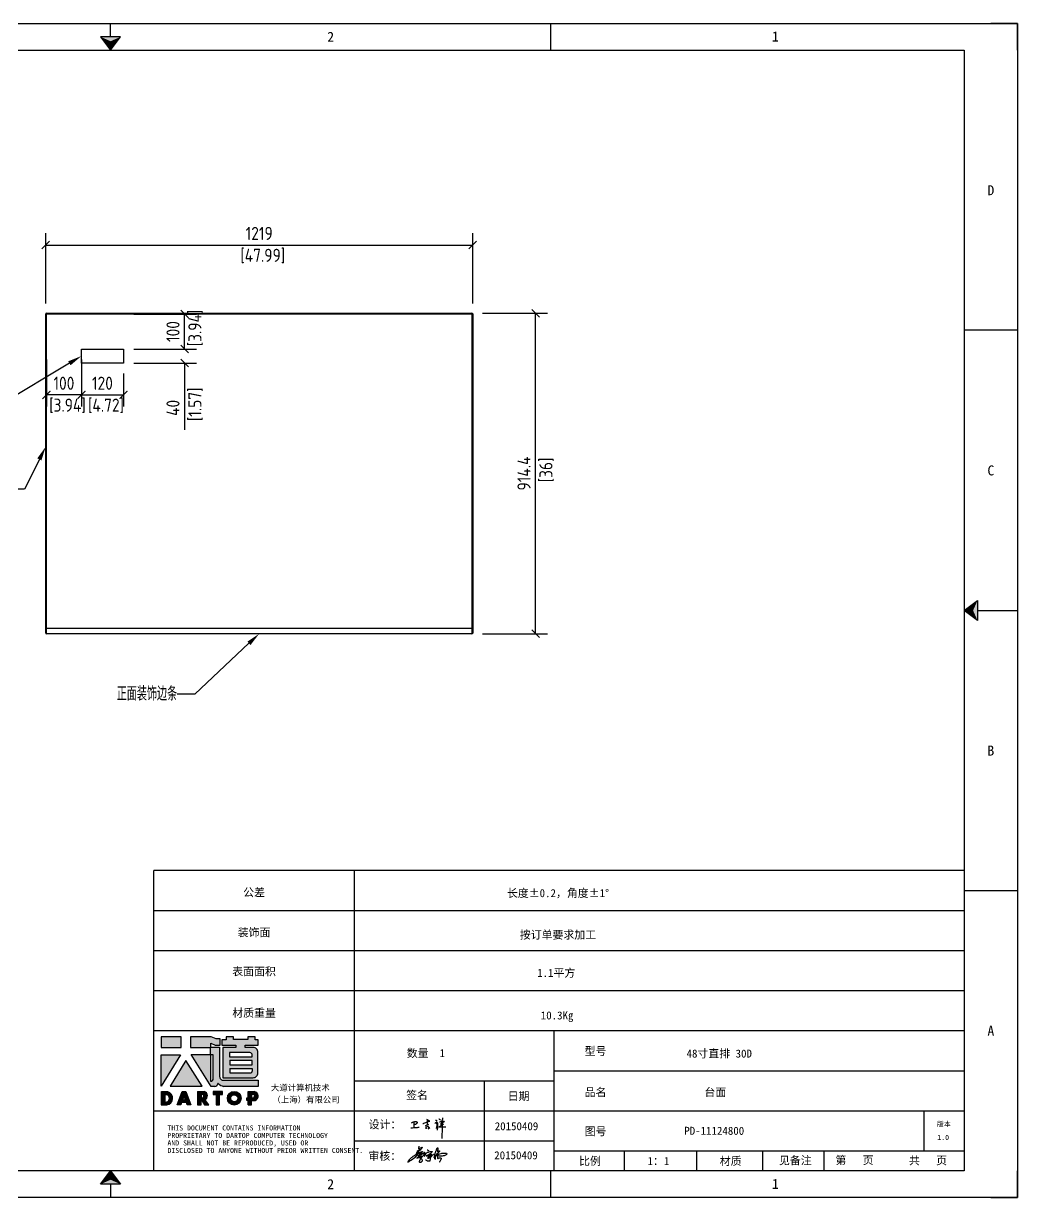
# Model space of a CAD drawing. Header units: millimetres. Extents: x -8883 to 24658, y -3888 to 19148.
# Drawn here: x 21820 to 24658, y 5433 to 8783 of the extents above; entities that cross this region are included whole.
import ezdxf
from ezdxf import colors
from ezdxf.entities.mleader import LeaderData, LeaderLine
from ezdxf.enums import TextEntityAlignment as Align
from ezdxf.math import Vec2, Vec3

# ---------------------------------------------------------------- set-up
doc = ezdxf.new("R2010")
doc.units = ezdxf.units.MM
doc.header["$MEASUREMENT"] = 0
doc.linetypes.add('DOT', pattern=[0.2, 0.1, -0.1])
for name, color, linetype in [('DIM', 254, 'Continuous'), ('print', 30, 'Continuous'), ('TITLEBLOCK', 7, 'Continuous'), ('WORKSURFACE', 7, 'Continuous')]:
    doc.layers.add(name, color=color, linetype=linetype)
doc.styles.add('Dartop', font='')
doc.styles.add('Dartop Text Style', font='gbenor.shx', dxfattribs={"bigfont": 'gbcbig.shx'})
doc.styles.add('hzHT', font='')
doc.styles.get('Dartop').set_extended_font_data('FangSong_GB2312')
doc.styles.get('hzHT').set_extended_font_data('SimHei')
doc.dimstyles.new('Dartop DIM Style', dxfattribs={"dimscale": 20, "dimtxt": 2.5, "dimasz": 1.5, "dimexe": 2.25, "dimexo": 2, "dimtad": 1, "dimdsep": 46, "dimtxsty": 'Dartop Text Style', "dimblk": 'ARCHTICK', "dimcen": 0.09, "dimadec": 1, "dimazin": 0, "dimtfac": 1, "dimtofl": 0, "dimtmove": 0, "dimatfit": 1, "dimfxl": 1, "dimtolj": 1, "dimtzin": 0, "dimarcsym": 0})

# ---------------------------------------------------------------- blocks, each defined once
blk = doc.blocks.new('*U228')
at = {"color": 254, "linetype": 'Continuous', "extrusion": (0, 0, -1)}
for points in [[(-17, 0.333), (-16.812, 0.25), (-17, 0.5)], [(-17, 0.333), (-17, 0.5), (-17.188, 0.25)], [(-17, 0.333), (-17.188, 0.25), (-16.812, 0.25)]]:
    blk.add_solid(points, dxfattribs=at)
blk = doc.blocks.new('*U227')
at = {"color": 254, "linetype": 'Continuous', "extrusion": (0, 0, -1)}
for points in [[(-33.167, 11), (-33, 11), (-33.25, 11.188)], [(-33.167, 11), (-33.25, 11.188), (-33.25, 10.812)], [(-33.167, 11), (-33.25, 10.812), (-33, 11)]]:
    blk.add_solid(points, dxfattribs=at)
blk = doc.blocks.new('*U229')
at = {"color": 254, "linetype": 'Continuous'}
for points in [[(17, 21.667), (17.188, 21.75), (16.812, 21.75)], [(17, 21.667), (16.812, 21.75), (17, 21.5)], [(17, 21.667), (17, 21.5), (17.188, 21.75)]]:
    blk.add_solid(points, dxfattribs=at)
blk = doc.blocks.new('dadao')
for p, q in [((48, 19.2), (44.9, 10.4)), ((44.9, 10.4), (51.2, 10.4)), ((51.2, 10.4), (48, 19.2))]:
    blk.add_line(p, q)
for points in [[(41.8, 121.6), (41.8, 143.7), (-0.4, 143.7), (-0.4, 121.6), (41.8, 121.6)], [(104.8, 122), (104.8, 130.3), (114.1, 126.3), (124.2, 126.3), (124.2, 139.6), (115.9, 139.6), (105.1, 143.9), (61.5, 143.9)], [(61.7, 144), (61.7, 121.3), (103.9, 121.3)], [(113.4, 38.7), (105.1, 38.7), (63, 106.5), (103.9, 106.5), (103.9, 120.9), (103.9, 121.3)], [(109.7, 53.6), (109.7, 106.2), (104.3, 106.2), (104.3, 50.4), (106.6, 50.4)], [(144.6, 94.4), (144.6, 84.8), (192, 84.8), (192, 94.1), (144.9, 94.1)], [(0, 28), (0, 0), (11.8, 0)], [(0.1, 28), (14, 28)], [(76.8, 28.2), (76.8, 0), (84.1, 0), (84.1, 11.1), (91.6, -0.1), (100.3, -0.1), (91.7, 11.1)], [(76.8, 28.2), (90.6, 28.2)], [(120.2, 45), (119.5, 45), (119.5, 44.6)], [(183.7, 0), (183.7, 9.6), (180.6, 9.6), (180.6, 14.9), (183.8, 14.9), (183.8, 28.1), (196.1, 28.1), (196.5, 28.1)], [(7.1, 21.8), (7.1, 6.1), (12, 6.1)], [(7.1, 21.8), (11.4, 21.8)], [(84, 22.7), (84, 15.3), (87.2, 15.3)], [(84, 22.7), (87.3, 22.7)], [(183.7, 0), (190.9, 0), (190.9, 9.6), (198.8, 9.6)], [(194.9, 22.3), (190.8, 22.3), (190.8, 15), (194.4, 15)]]:
    blk.add_lwpolyline(points)
blk.add_lwpolyline([(137.1, 144.2), (137.1, 137.9), (128.3, 137.9), (128.3, 126.5), (157.3, 126.5), (157.3, 121.5), (130.3, 121.5), (130.3, 57.5), (194.4, 57.5, 0.414214), (204.4, 67.5), (204.4, 111.3, 0.414214), (194.4, 121.3), (177.5, 121.3), (177.5, 126.3), (204.7, 126.3), (204.7, 137.7), (198.2, 137.7), (198.2, 143.9), (183.3, 143.9), (183.3, 138), (153, 138), (153, 144.2), (137.1, 144.2)], format="xyb", close=True)
for points in [[(-0.3, 106.2), (40.4, 106.2), (-0.3, 39.7), (-0.3, 106.2)], [(51.7, 94.1), (18.4, 39.3), (86.2, 39.3)], [(43.8, 28.2), (51.8, 28.2), (62.6, -0.1), (55, -0.1), (53.2, 5), (42.9, 5), (41.1, 0), (33.6, 0)], [(110, 28.1), (110, 21.9), (116, 21.9), (116, -0.1), (123.2, -0.1), (123.2, 22), (129.2, 22), (129.2, 28.1), (110, 28.1)]]:
    blk.add_lwpolyline(points, close=True)
for points in [[(104.8, 122), (123.4, 122), (123.4, 60, 0.414214), (131.4, 52), (204.8, 52), (204.8, 39.1), (131.7, 39.1)], [(144.3, 110.8), (144.3, 101.8), (192.3, 101.8), (192.3, 105.5, 0.414214), (187.3, 110.5), (144.3, 110.5)], [(144.6, 77), (144.6, 67.5), (187.6, 67.5, 0.414214), (192.6, 72.5), (192.6, 76.4), (144.6, 76.4)]]:
    blk.add_lwpolyline(points, format="xyb")
for radius in [14.5, 7.44]:
    blk.add_circle((154.2, 14.2), radius)
for centre, radius, start, end in [((99.2, 60.7), 12.6, 305.6399, 325.969), ((9.6, 14.2), 14.4, 278.6604, 72.3203), ((88.6, 19.4), 8.95, 290.6073, 77.2124), ((111.6, 46.7), 8.19, 282.9811, 347.6627), ((136, 61.7), 22.9, 226.7358, 259.3209), ((195.7, 18.6), 9.51, 288.8959, 85.2442), ((8.5, 13.9), 8.49, 294.2143, 69.7177), ((86.4, 19), 3.8, 282.527, 76.7196), ((193.7, 18.7), 3.8, 280.9891, 72.5513)]:
    blk.add_arc(centre, radius, start, end)
blk = doc.blocks.new('_ArchTick')
at = {"color": 0, "linetype": 'ByBlock', "const_width": 0.15}
blk.add_lwpolyline([(-0.5, -0.5), (0.5, 0.5)], dxfattribs=at)
blk = doc.blocks.new('*D242')
at = {"layer": 'Defpoints', "color": 0, "transparency": 16777216}
for p in [(23102.9, 8151.1), (21883.9, 7954.3), (23102.9, 7954.3)]:
    blk.add_point(p, dxfattribs=at)
at = {"layer": 'DIM', "color": 0, "lineweight": -2, "transparency": 16777216}
for p, q in [((21883.9, 7984.3), (21883.9, 8184.9)), ((23102.9, 7984.3), (23102.9, 8184.9)), ((21883.9, 8151.1), (23102.9, 8151.1))]:
    blk.add_line(p, q, dxfattribs=at)
at = {"layer": 'DIM', "color": 0, "lineweight": -2, "transparency": 16777216, "xscale": 22.5, "yscale": 22.5, "zscale": 22.5, "rotation": 180}
blk.add_blockref('_ArchTick', (21883.9, 8151.1), dxfattribs=at)
at = {"layer": 'DIM', "color": 0, "lineweight": -2, "transparency": 16777216, "xscale": 22.5, "yscale": 22.5, "zscale": 22.5}
blk.add_blockref('_ArchTick', (23102.9, 8151.1), dxfattribs=at)
at = {"layer": 'DIM', "color": 0, "transparency": 16777216, "insert": (22493.4, 8151.1), "char_height": 37.5, "attachment_point": 5, "style": 'Dartop Text Style'}
blk.add_mtext('\\A1;1219\\P [47.99]', dxfattribs=at)
blk = doc.blocks.new('*D243')
at = {"layer": 'Defpoints', "color": 0, "transparency": 16777216}
for p in [(23100.9, 7956.3), (23282.5, 7956.3), (23100.9, 7041.9)]:
    blk.add_point(p, dxfattribs=at)
at = {"layer": 'DIM', "color": 0, "lineweight": -2, "transparency": 16777216}
for p, q in [((23130.9, 7956.3), (23316.2, 7956.3)), ((23282.5, 7041.9), (23282.5, 7956.3)), ((23130.9, 7041.9), (23316.2, 7041.9))]:
    blk.add_line(p, q, dxfattribs=at)
at = {"layer": 'DIM', "color": 0, "lineweight": -2, "transparency": 16777216, "xscale": 22.5, "yscale": 22.5, "zscale": 22.5}
for p, rotation in [((23282.5, 7956.3), 90), ((23282.5, 7041.9), 270)]:
    blk.add_blockref('_ArchTick', p, dxfattribs=dict(at, rotation=rotation))
at = {"layer": 'DIM', "color": 0, "transparency": 16777216, "insert": (23282.5, 7499.1), "char_height": 37.5, "attachment_point": 5, "rotation": 90, "style": 'Dartop Text Style'}
blk.add_mtext('\\A1;914.4\\P [36]', dxfattribs=at)
blk = doc.blocks.new('h')
for p, q in [((20773.3, -2331.8), (20775.3, -2338.7)), ((20789.1, -2340.9), (20773.5, -2331.9)), ((20775.3, -2338.7), (20775.6, -2351.2)), ((20845.7, -2343.5), (20848.4, -2353)), ((20768.1, -2360.9), (20773, -2359.1)), ((20769.5, -2366.9), (20769.8, -2370.6)), ((20769.8, -2370.6), (20770.9, -2378)), ((20770.9, -2378), (20771.5, -2370.6)), ((20772.4, -2369.3), (20774.9, -2367.8)), ((20773, -2359.1), (20784.1, -2355.2)), ((20775.6, -2351.2), (20775.5, -2357.3)), ((20782.2, -2369.2), (20780, -2377.1)), ((20780, -2377.1), (20788.3, -2371.3)), ((20780.1, -2366.4), (20780.8, -2366.4)), ((20781.9, -2367.4), (20782.2, -2369.2)), ((20848.9, -2370.3), (20847.9, -2424)), ((20848.4, -2353), (20848.9, -2370.3))]:
    blk.add_line(p, q)
for points in [[(20699.1, -2348.2, -0.029745), (20704.6, -2345.4, -0.046842), (20708.4, -2344.2, -0.00919), (20714.3, -2343, -0.018517), (20717.2, -2342.5, -0.037841), (20720.3, -2342.4, -0.039541), (20723.2, -2342.8, -0.149785), (20726, -2344.3, -0.204935), (20726.9, -2346.6, -0.074872), (20726.5, -2348.3, -0.061615), (20725.6, -2350.3, -0.034204), (20723.8, -2352.6, -0.045776), (20722.3, -2354.1, -0.054985), (20720.4, -2355.3, -0.036348), (20717.3, -2356.5, -0.067752), (20715.7, -2356.8, -0.043553), (20713.2, -2356.7)], [(20755, -2351.9, -0.024077), (20759.9, -2350.1, -0.013147), (20768.7, -2346.5, -0.00522), (20775.4, -2344.1, -0.018517), (20777.3, -2343.4, -0.008274), (20786.3, -2341, -0.039541), (20788.3, -2340.8, -0.079216), (20789.4, -2341, -0.204935)], [(20816.8, -2335, -0.053561), (20819.6, -2336.1, -0.075272), (20821.3, -2337.3, -0.005295), (20822.5, -2338.5, -0.009337), (20823.1, -2339.1, -0.026146), (20823.7, -2339.8, -0.016644), (20824.5, -2340.9)], [(20832.1, -2329.2, -0.053561), (20834.9, -2330.3, -0.075272), (20836.7, -2331.5, -0.005295), (20837.8, -2332.6, -0.009337), (20838.5, -2333.3, -0.026146), (20839, -2334, -0.016644), (20839.8, -2335.1)], [(20836, -2343.7, -0.02797), (20842.1, -2342.6, -0.048868), (20845.6, -2342.2, -0.00919), (20851.1, -2341.4, -0.018517), (20853.9, -2341.1, -0.037841), (20856.7, -2341.2, -0.039541), (20859.4, -2341.6, -0.018282), (20840.6, -2354.7, -0.000937)], [(20847.6, -2340.2, 0.021784), (20849.6, -2335.9, 0.028296), (20850.8, -2332.4, 0.008136), (20851.9, -2328.2, 0.028913), (20852.2, -2327, 0.08193), (20852.1, -2325.9, 0.075058), (20851.7, -2324.7, 0.275043)], [(20696.6, -2372.4, 0.002073), (20710.6, -2371.9, 0.016137), (20719.6, -2371.3, 0.008314), (20736.9, -2369.3)], [(20813.5, -2350.1, 0.007348), (20815.9, -2348.7, 0.008421), (20818, -2347.3, 0.009459), (20819.7, -2346.2, -0.016325), (20820.7, -2345.5, -0.173771), (20821.8, -2345.3, -0.085159), (20823.9, -2346, -0.125883), (20826, -2347.9, -0.160659), (20826.6, -2350.1, -0.010447), (20826.5, -2352.3, -0.008247), (20826.2, -2355.1, -0.002698), (20825.3, -2374, 0.001562), (20823.9, -2383.7, 0.016137)]]:
    blk.add_lwpolyline(points, format="xyb")
for points in [[(20711.3, -2343.5), (20711.3, -2343.5), (20711.5, -2355.8), (20710.7, -2368), (20710.6, -2371.9)], [(20821.5, -2350.6), (20822.4, -2359.2), (20822.2, -2364.9), (20821.7, -2369), (20821.3, -2376.3), (20823.6, -2368.5), (20827.2, -2366.3), (20829.5, -2366.3)], [(20840.6, -2354.7), (20850, -2354.7), (20855, -2354.3), (20845.9, -2361.1), (20840.5, -2364), (20833, -2367.5), (20863.2, -2367.4), (20865.9, -2367.3)]]:
    blk.add_lwpolyline(points)
for centre, radius, start, end in [((20773.7, -2371.2), 2.3, 121.9907, 163.6016), ((20787.5, -2406), 40.3, 100.6183, 108.2482), ((20780.8, -2367.6), 1.15, 9.4675, 90)]:
    blk.add_arc(centre, radius, start, end)
blk = doc.blocks.new('CAIYUQIANG')
for p, q in [((27649.9, -25061), (27651.9, -25059.4)), ((27651.9, -25059.4), (27654.7, -25057.2)), ((27654.7, -25057.2), (27656.5, -25055.9)), ((27656.5, -25055.9), (27658.3, -25054.6)), ((27659.8, -25060.4), (27656.6, -25063.3)), ((27658.3, -25054.6), (27659.6, -25053.7)), ((27659.6, -25053.7), (27662.2, -25052.1)), ((27660.6, -25059.8), (27659.8, -25060.4)), ((27663.6, -25056.9), (27660.6, -25059.8)), ((27662.2, -25052.1), (27664.9, -25050.5)), ((27662.9, -25048.8), (27669.7, -25045.8)), ((27663.2, -25048.6), (27662.9, -25048.8)), ((27663.6, -25048.1), (27663.2, -25048.6)), ((27665.3, -25046.6), (27663.6, -25048.1)), ((27666.3, -25053.5), (27663.6, -25056.9)), ((27664.9, -25050.5), (27668.5, -25048.7)), ((27667.5, -25060.4), (27664.9, -25062)), ((27667.4, -25044.9), (27665.3, -25046.6)), ((27675.7, -25037.4), (27665.9, -25043)), ((27665.9, -25043), (27677.3, -25038.1)), ((27668.2, -25051.4), (27666.3, -25053.5)), ((27670.6, -25042.2), (27667.4, -25044.9)), ((27670.3, -25058.4), (27667.5, -25060.4)), ((27667.7, -25061.6), (27670.5, -25060.2)), ((27670.9, -25048.6), (27668.2, -25051.4)), ((27668.5, -25048.7), (27673.6, -25046.3)), ((27668.6, -25056), (27674.9, -25053.6)), ((27672.1, -25054.2), (27668.6, -25056)), ((27670.4, -25028.6), (27669.5, -25034.5)), ((27669.5, -25034.5), (27670.5, -25036.5)), ((27669.7, -25045.8), (27671.3, -25045.2)), ((27672, -25057.1), (27670.3, -25058.4)), ((27670.5, -25036.5), (27674.7, -25033.4)), ((27670.5, -25060.2), (27673.3, -25059)), ((27677.3, -25038.1), (27670.6, -25042.2)), ((27671.5, -25047.3), (27670.9, -25048.6)), ((27671.2, -25051), (27679.4, -25049.8)), ((27674.1, -25050.1), (27671.2, -25051)), ((27671.3, -25045.2), (27672.1, -25045.7)), ((27672.1, -25046.2), (27671.5, -25047.3)), ((27672.5, -25060.1), (27671.9, -25060.4)), ((27671.9, -25060.4), (27674.3, -25061.5)), ((27673.8, -25055.8), (27672, -25057.1)), ((27672.1, -25045.7), (27672.1, -25046.2)), ((27675.9, -25052.3), (27672.1, -25054.2)), ((27673.8, -25059.6), (27672.5, -25060.1)), ((27673.3, -25059), (27675.5, -25058)), ((27673.6, -25046.3), (27677.4, -25044.5)), ((27676.2, -25054), (27673.8, -25055.8)), ((27675.2, -25059.1), (27673.8, -25059.6)), ((27676.5, -25048.8), (27674.1, -25050.1)), ((27674.7, -25033.4), (27678, -25031.9)), ((27674.9, -25053.6), (27676.8, -25053.2)), ((27677.8, -25058), (27675.2, -25059.1)), ((27675.5, -25058), (27677.9, -25056.9)), ((27679.9, -25033), (27675.7, -25037.4)), ((27678.6, -25051.7), (27675.9, -25052.3)), ((27677.2, -25053.4), (27676.2, -25054)), ((27679.1, -25047.4), (27676.5, -25048.8)), ((27676.8, -25053.2), (27677.2, -25053.4)), ((27677.4, -25044.5), (27680, -25043.8)), ((27677.5, -25061.9), (27679.6, -25059.6)), ((27679, -25057.7), (27677.8, -25058)), ((27677.9, -25056.9), (27680, -25056.9)), ((27678, -25031.9), (27679.7, -25031.6)), ((27683.3, -25050.5), (27678.6, -25051.7)), ((27680, -25057.5), (27679, -25057.7)), ((27680.6, -25045.9), (27679.1, -25047.4)), ((27679.4, -25049.8), (27681.5, -25049.6)), ((27679.6, -25059.6), (27680.6, -25058.4)), ((27679.7, -25031.6), (27680.1, -25032.2)), ((27680.1, -25032.2), (27679.9, -25033)), ((27680, -25043.8), (27681.2, -25043.8)), ((27680, -25056.9), (27680.5, -25057.1)), ((27680.5, -25057.1), (27680, -25057.5)), ((27681.2, -25044.7), (27680.6, -25045.9)), ((27680.6, -25058.4), (27681.3, -25057.6)), ((27681.2, -25043.8), (27681.2, -25044.7)), ((27681.3, -25057.6), (27682.9, -25055.7)), ((27681.5, -25049.6), (27682.7, -25049.7)), ((27682.7, -25049.7), (27683.3, -25050.5)), ((27682.9, -25055.7), (27683.9, -25054.7)), ((27683.9, -25054.7), (27684.6, -25054)), ((27684.6, -25054), (27685.6, -25053.1)), ((27685.6, -25053.1), (27686, -25048.7)), ((27686, -25048.7), (27686.1, -25046.8)), ((27686.1, -25046.8), (27686.2, -25045.4)), ((27686.2, -25045.4), (27686.3, -25045)), ((27686.3, -25045), (27686.6, -25045)), ((27686.6, -25045), (27686.7, -25045.1)), ((27686.7, -25045.1), (27686.9, -25049.2)), ((27686.9, -25049.2), (27686.9, -25051.7)), ((27686.9, -25051.7), (27686.9, -25054.8)), ((27686.9, -25054.8), (27686.9, -25055.8)), ((27686.9, -25055.8), (27687, -25056.5)), ((27687, -25056.5), (27687.2, -25056.9)), ((27687.2, -25056.9), (27687.5, -25056.9)), ((27687.5, -25056.9), (27687.8, -25056.5)), ((27687.8, -25056.5), (27688, -25055.9)), ((27688, -25055.9), (27688.6, -25054.6)), ((27688.6, -25054.6), (27689.1, -25053.3)), ((27689.1, -25053.3), (27689.5, -25052.1)), ((27689.5, -25052.1), (27690.2, -25050.1)), ((27690.2, -25050.1), (27690.5, -25049.4)), ((27690.5, -25049.4), (27691.2, -25048.7)), ((27691.2, -25048.7), (27693.8, -25046.9)), ((27692.5, -25055.7), (27691.9, -25055.8)), ((27691.9, -25055.8), (27691.9, -25056.2)), ((27691.9, -25056.2), (27693.4, -25056.2)), ((27693.9, -25055.2), (27692.5, -25055.7)), ((27693.4, -25056.2), (27695.2, -25055.9)), ((27693.8, -25046.9), (27694.7, -25046.4)), ((27697.3, -25053.7), (27693.9, -25055.2)), ((27694.7, -25046.4), (27695.8, -25045.9)), ((27695.2, -25055.9), (27696.4, -25055.5)), ((27695.8, -25045.9), (27698.2, -25045)), ((27696.4, -25055.5), (27698.6, -25054.5)), ((27698, -25059.9), (27696.5, -25061.2)), ((27700.1, -25052.2), (27697.3, -25053.7)), ((27700.7, -25057.4), (27698, -25059.9)), ((27698.2, -25045), (27699.9, -25044.7)), ((27698.6, -25054.5), (27700.1, -25053.8)), ((27699.9, -25044.7), (27702.8, -25044)), ((27703.1, -25050.1), (27700.1, -25052.2)), ((27700.1, -25053.8), (27701.4, -25053.2)), ((27703.2, -25055.4), (27700.7, -25057.4)), ((27701.4, -25053.2), (27703, -25052.5)), ((27701.9, -25060.7), (27705, -25058.6)), ((27702.8, -25044), (27704.8, -25043.7)), ((27703, -25052.5), (27704.6, -25051.8)), ((27703.4, -25059.2), (27703, -25063.9)), ((27705.3, -25048.2), (27703.1, -25050.1)), ((27705.1, -25053.8), (27703.2, -25055.4)), ((27703.5, -25058.1), (27703.4, -25059.2)), ((27703.9, -25057), (27703.5, -25058.1)), ((27704.3, -25056.3), (27703.9, -25057)), ((27704.9, -25055.3), (27704.3, -25056.3)), ((27704.6, -25051.8), (27705.9, -25051.1)), ((27704.8, -25043.7), (27707, -25043.4)), ((27705.1, -25055), (27704.9, -25055.3)), ((27705, -25058.6), (27706.4, -25057.7)), ((27706, -25052.8), (27705.1, -25053.8)), ((27706.3, -25055), (27705.1, -25055)), ((27708, -25045.9), (27705.3, -25048.2)), ((27705.9, -25051.1), (27706.4, -25051.1)), ((27706.6, -25051.6), (27706, -25052.8)), ((27706.8, -25055.3), (27706.3, -25055)), ((27706.4, -25051.1), (27706.6, -25051.6)), ((27706.4, -25057.7), (27707.4, -25057)), ((27707.5, -25055.8), (27706.8, -25055.3)), ((27707, -25043.4), (27708, -25043.4)), ((27707.4, -25057), (27707.8, -25056.8)), ((27707.8, -25056.8), (27707.5, -25055.8)), ((27708, -25043.4), (27709, -25043.5)), ((27710.1, -25044), (27708, -25045.9)), ((27709, -25043.5), (27709.7, -25043.8)), ((27709.7, -25043.8), (27710.1, -25044)), ((27710, -25054.2), (27711.2, -25052.7)), ((27711.2, -25052.7), (27712.6, -25051.4)), ((27712.6, -25051.4), (27713.4, -25050.9)), ((27713.4, -25050.9), (27714.2, -25050.8)), ((27713.7, -25060.6), (27714.5, -25059.1)), ((27714, -25059.3), (27713.7, -25060.1)), ((27713.7, -25060.1), (27713.7, -25060.6)), ((27714.3, -25058.6), (27714, -25059.3)), ((27714.2, -25050.8), (27715, -25050.8)), ((27715, -25056.9), (27714.3, -25058.6)), ((27714.5, -25059.1), (27715.1, -25058.3)), ((27715, -25050.8), (27715.4, -25050.8)), ((27715.5, -25055.4), (27715, -25056.9)), ((27715.1, -25058.3), (27715.6, -25057.9)), ((27715.4, -25050.8), (27715.6, -25051)), ((27715.9, -25053.9), (27715.5, -25055.4)), ((27715.6, -25051), (27715.8, -25051.2)), ((27715.6, -25057.9), (27716.2, -25057.8)), ((27715.8, -25051.2), (27715.9, -25051.2)), ((27715.9, -25051.2), (27716, -25051.4)), ((27716, -25053.3), (27715.9, -25053.9)), ((27716, -25051.4), (27716, -25051.4)), ((27716, -25051.4), (27716, -25051.5)), ((27716, -25051.5), (27716.1, -25051.6)), ((27716.1, -25052.4), (27716, -25053.3)), ((27716.1, -25051.6), (27716.1, -25051.8)), ((27716.1, -25051.8), (27716.1, -25052.4)), ((27716.2, -25057.8), (27716.9, -25057.9)), ((27716.8, -25062.6), (27717, -25060.1)), ((27716.9, -25057.9), (27717.2, -25058.1)), ((27717, -25060.1), (27717.1, -25058.6)), ((27717.1, -25058.6), (27717.2, -25057.5)), ((27717.2, -25057.5), (27717.7, -25052.4)), ((27717.2, -25058.1), (27717.6, -25058.7)), ((27717.6, -25058.7), (27717.6, -25060.8)), ((27717.7, -25050), (27718.5, -25046)), ((27717.7, -25052.4), (27717.7, -25050)), ((27718.5, -25046), (27720.2, -25040.9)), ((27719, -25056.7), (27720.6, -25055.2)), ((27719, -25056.7), (27720.6, -25055.4)), ((27720.6, -25055.4), (27719, -25056.7)), ((27719.4, -25056.1), (27719, -25056.7)), ((27720.3, -25054.8), (27719.4, -25056.1)), ((27720.2, -25040.9), (27720.7, -25039.5)), ((27721, -25053.7), (27720.3, -25054.8)), ((27720.6, -25055.2), (27721.9, -25054.1)), ((27720.7, -25039.5), (27721.2, -25038)), ((27722.6, -25051.2), (27721, -25053.7)), ((27721.2, -25038), (27721.6, -25036.6)), ((27721.6, -25036.6), (27722.4, -25034.9)), ((27721.8, -25052.4), (27722.1, -25051.2)), ((27721.9, -25054.1), (27721.8, -25052.4)), ((27721.9, -25054.1), (27723.5, -25052.8)), ((27722.2, -25054.5), (27721.9, -25054.1)), ((27722.1, -25051.2), (27722.6, -25049.3)), ((27723.2, -25055.7), (27722.2, -25054.5)), ((27722.4, -25034.9), (27723.3, -25033.3)), ((27722.6, -25049.3), (27723.4, -25048.2)), ((27723.9, -25049.1), (27722.6, -25051.2)), ((27725.1, -25056.1), (27723.2, -25055.7)), ((27723.3, -25033.3), (27723.8, -25032.7)), ((27723.4, -25048.2), (27724, -25048.2)), ((27723.5, -25052.8), (27725.7, -25051.8)), ((27723.8, -25032.7), (27724.4, -25032.7)), ((27724.9, -25047.9), (27723.9, -25049.1)), ((27724.2, -25041.9), (27724, -25042.9)), ((27724, -25042.9), (27724, -25043.8)), ((27724, -25043.8), (27724.5, -25044.5)), ((27724, -25048.2), (27725, -25049.3)), ((27724.3, -25057.3), (27724.1, -25059.8)), ((27724.1, -25059.8), (27724.2, -25062.5)), ((27724.7, -25038.7), (27724.2, -25041.9)), ((27724.8, -25054.3), (27724.3, -25057.3)), ((27724.3, -25057.3), (27724.3, -25057.3)), ((27724.4, -25032.7), (27724.8, -25033.4)), ((27724.5, -25044.5), (27724.9, -25044.1)), ((27726, -25051.7), (27724.6, -25052.3)), ((27724.6, -25052.3), (27724.8, -25054.3)), ((27724.9, -25037.3), (27724.7, -25038.7)), ((27724.8, -25033.4), (27725.1, -25034.5)), ((27725.1, -25035.4), (27724.9, -25037.3)), ((27724.9, -25044.1), (27726.2, -25043.2)), ((27726.1, -25047), (27724.9, -25047.9)), ((27725, -25049.3), (27726, -25051.7)), ((27725.1, -25034.5), (27725.1, -25035.4)), ((27728.6, -25056.9), (27725.1, -25056.1)), ((27725.7, -25051.8), (27728.1, -25050.8)), ((27727.7, -25045.8), (27726.1, -25047)), ((27726.2, -25043.2), (27727.3, -25042.5)), ((27727.3, -25042.5), (27728.7, -25041.6)), ((27728.8, -25044.9), (27727.7, -25045.8)), ((27728.1, -25050.8), (27730.4, -25049.9)), ((27731.5, -25056.9), (27728.6, -25056.9)), ((27728.7, -25041.6), (27729.4, -25041.6)), ((27729.8, -25043.2), (27728.8, -25044.9)), ((27729.4, -25041.6), (27729.8, -25042.2)), ((27729.8, -25042.2), (27729.8, -25043.2)), ((27730.4, -25049.9), (27734.3, -25049)), ((27734.6, -25056.9), (27731.5, -25056.9)), ((27734.3, -25049), (27736.4, -25048.5)), ((27736.4, -25056.9), (27734.6, -25056.9)), ((27736.4, -25048.5), (27738, -25048.5)), ((27737.5, -25056.9), (27736.4, -25056.9)), ((27739.9, -25056.2), (27737.5, -25056.9)), ((27738, -25048.5), (27741.4, -25048.2)), ((27742.8, -25055.5), (27739.9, -25056.2)), ((27741.4, -25048.2), (27743.3, -25048.1)), ((27745.3, -25054.8), (27742.8, -25055.5)), ((27743.3, -25048.1), (27745.9, -25048.1)), ((27747, -25053.9), (27745.3, -25054.8)), ((27745.9, -25048.1), (27747.9, -25048.3)), ((27749, -25052.8), (27747, -25053.9)), ((27747.9, -25048.3), (27749.6, -25048.7)), ((27749.8, -25051.7), (27749, -25052.8)), ((27749.6, -25048.7), (27750.5, -25049.8)), ((27750.6, -25050.8), (27749.8, -25051.7)), ((27750.5, -25049.8), (27750.6, -25050.8)), ((27639.2, -25074.1), (27639.8, -25072.4)), ((27640.1, -25074.1), (27639.2, -25074.1)), ((27639.8, -25072.4), (27641, -25070.5)), ((27641.8, -25073.4), (27640.1, -25074.1)), ((27641, -25070.5), (27642.4, -25068.7)), ((27643.4, -25072.1), (27641.8, -25073.4)), ((27642.4, -25068.7), (27644.1, -25066.6)), ((27645.7, -25070.6), (27643.4, -25072.1)), ((27644.1, -25066.6), (27646.1, -25064.4)), ((27649.4, -25068), (27645.7, -25070.6)), ((27646.1, -25064.4), (27648.2, -25062.5)), ((27648.2, -25062.5), (27649.9, -25061)), ((27653.3, -25065.6), (27649.4, -25068)), ((27656.6, -25063.3), (27653.3, -25065.6)), ((27664.9, -25062.9), (27667.7, -25061.6)), ((27664.9, -25062), (27664.9, -25062.9)), ((27672.7, -25072.4), (27673.6, -25068.9)), ((27672.7, -25073.7), (27672.7, -25072.4)), ((27672.9, -25074.4), (27672.7, -25073.7)), ((27673.5, -25075.1), (27672.9, -25074.4)), ((27674.1, -25075.4), (27673.5, -25075.1)), ((27673.6, -25068.9), (27674.3, -25066.8)), ((27675, -25075.4), (27674.1, -25075.4)), ((27674.3, -25061.5), (27677.2, -25063.7)), ((27674.3, -25066.8), (27675.3, -25065)), ((27676.4, -25074.9), (27675, -25075.4)), ((27675.3, -25065), (27676.4, -25063.4)), ((27676.4, -25063.4), (27677.5, -25061.9)), ((27677.2, -25074.4), (27676.4, -25074.9)), ((27677.2, -25063.7), (27678.8, -25065.4)), ((27678.3, -25073.5), (27677.2, -25074.4)), ((27679.1, -25072.5), (27678.3, -25073.5)), ((27678.8, -25065.4), (27679.4, -25066.6)), ((27679.8, -25071), (27679.1, -25072.5)), ((27679.4, -25066.6), (27679.9, -25067.9)), ((27680, -25070), (27679.8, -25071)), ((27679.9, -25067.9), (27680, -25069)), ((27680, -25069), (27680, -25070)), ((27691, -25067.9), (27690.7, -25067.5)), ((27691.8, -25068.5), (27691, -25067.9)), ((27692.9, -25069.4), (27691.8, -25068.5)), ((27694, -25070.3), (27692.9, -25069.4)), ((27695.5, -25070.9), (27694, -25070.3)), ((27695.5, -25062.1), (27695, -25062.5)), ((27695, -25062.5), (27695, -25062.8)), ((27695, -25062.8), (27695.4, -25063)), ((27695.4, -25063), (27696.6, -25063)), ((27696.5, -25061.2), (27695.5, -25062.1)), ((27697.1, -25071.4), (27695.5, -25070.9)), ((27696.6, -25063), (27698.7, -25062.4)), ((27699, -25071.4), (27697.1, -25071.4)), ((27698.7, -25062.4), (27701.9, -25060.7)), ((27700.5, -25071.4), (27699, -25071.4)), ((27701.7, -25070.7), (27700.5, -25071.4)), ((27702.4, -25068.8), (27701.7, -25070.7)), ((27702.9, -25065), (27702.4, -25068.8)), ((27703, -25063.9), (27702.9, -25065)), ((27716.6, -25063.7), (27716.8, -25062.6)), ((27716.6, -25064.9), (27716.6, -25063.7)), ((27717, -25065.4), (27716.6, -25064.9)), ((27718.3, -25066.4), (27717, -25065.4)), ((27717.6, -25060.8), (27717.6, -25062.5)), ((27717.6, -25062.5), (27717.7, -25064.3)), ((27717.7, -25064.3), (27717.7, -25065.5)), ((27717.7, -25065.5), (27718.3, -25066.4)), ((27724.2, -25062.5), (27724.5, -25063.9)), ((27724.5, -25063.9), (27726.1, -25063.8)), ((27726.1, -25063.8), (27727.2, -25062.4)), ((27727.2, -25062.4), (27728.7, -25061.7)), ((27728.7, -25061.7), (27730.6, -25061.7)), ((27729.9, -25073.7), (27728.8, -25073.7)), ((27730.7, -25072), (27729.9, -25073.7)), ((27730.6, -25061.7), (27732.5, -25061.7)), ((27732.4, -25068.5), (27730.7, -25072)), ((27733.1, -25067), (27732.4, -25068.5)), ((27732.5, -25061.7), (27734, -25062.9)), ((27734, -25064.2), (27733.1, -25067)), ((27734, -25062.9), (27734, -25064.2))]:
    blk.add_line(p, q)
blk.add_lwpolyline([(27694.2, -25038.4, -0.053561), (27695.8, -25039, -0.075272), (27696.8, -25039.7, -0.005295), (27697.5, -25040.4, -0.009337), (27697.9, -25040.8, -0.026146), (27698.2, -25041.2, -0.016644), (27698.7, -25041.9)], format="xyb")
blk = doc.blocks.new('*D244')
at = {"layer": 'Defpoints', "color": 0, "transparency": 16777216}
for p in [(21885.9, 7854.3), (21985.9, 7854.3), (21885.9, 7723.6)]:
    blk.add_point(p, dxfattribs=at)
at = {"layer": 'DIM', "color": 0, "lineweight": -2, "transparency": 16777216}
for p, q in [((21885.9, 7824.3), (21885.9, 7689.9)), ((21985.9, 7824.3), (21985.9, 7689.9)), ((21985.9, 7723.6), (21885.9, 7723.6))]:
    blk.add_line(p, q, dxfattribs=at)
at = {"layer": 'DIM', "color": 0, "lineweight": -2, "transparency": 16777216, "xscale": 22.5, "yscale": 22.5, "zscale": 22.5, "rotation": 180}
blk.add_blockref('_ArchTick', (21885.9, 7723.6), dxfattribs=at)
at = {"layer": 'DIM', "color": 0, "lineweight": -2, "transparency": 16777216, "xscale": 22.5, "yscale": 22.5, "zscale": 22.5}
blk.add_blockref('_ArchTick', (21985.9, 7723.6), dxfattribs=at)
at = {"layer": 'DIM', "color": 0, "transparency": 16777216, "insert": (21935.9, 7723.6), "char_height": 37.5, "attachment_point": 5, "style": 'Dartop Text Style'}
blk.add_mtext('\\A1;100\\P [3.94]', dxfattribs=at)
blk = doc.blocks.new('*D245')
at = {"layer": 'Defpoints', "color": 0, "transparency": 16777216}
for p in [(21985.9, 7814.3), (22105.9, 7814.3), (22105.9, 7723.6)]:
    blk.add_point(p, dxfattribs=at)
at = {"layer": 'DIM', "color": 0, "lineweight": -2, "transparency": 16777216}
for p, q in [((21985.9, 7784.3), (21985.9, 7689.9)), ((22105.9, 7784.3), (22105.9, 7689.9)), ((21985.9, 7723.6), (22105.9, 7723.6))]:
    blk.add_line(p, q, dxfattribs=at)
at = {"layer": 'DIM', "color": 0, "lineweight": -2, "transparency": 16777216, "xscale": 22.5, "yscale": 22.5, "zscale": 22.5, "rotation": 180}
blk.add_blockref('_ArchTick', (21985.9, 7723.6), dxfattribs=at)
at = {"layer": 'DIM', "color": 0, "lineweight": -2, "transparency": 16777216, "xscale": 22.5, "yscale": 22.5, "zscale": 22.5}
blk.add_blockref('_ArchTick', (22105.9, 7723.6), dxfattribs=at)
at = {"layer": 'DIM', "color": 0, "transparency": 16777216, "insert": (22045.9, 7723.6), "char_height": 37.5, "attachment_point": 5, "style": 'Dartop Text Style'}
blk.add_mtext('\\A1;120\\P [4.72]', dxfattribs=at)
blk = doc.blocks.new('*D246')
at = {"layer": 'Defpoints', "color": 0, "transparency": 16777216}
for p in [(22105.9, 7954.3), (22280.5, 7954.3), (22105.9, 7854.3)]:
    blk.add_point(p, dxfattribs=at)
at = {"layer": 'DIM', "color": 0, "lineweight": -2, "transparency": 16777216}
for p, q in [((22135.9, 7954.3), (22314.3, 7954.3)), ((22280.5, 7854.3), (22280.5, 7954.3)), ((22135.9, 7854.3), (22314.3, 7854.3))]:
    blk.add_line(p, q, dxfattribs=at)
at = {"layer": 'DIM', "color": 0, "lineweight": -2, "transparency": 16777216, "xscale": 22.5, "yscale": 22.5, "zscale": 22.5}
for p, rotation in [((22280.5, 7954.3), 90), ((22280.5, 7854.3), 270)]:
    blk.add_blockref('_ArchTick', p, dxfattribs=dict(at, rotation=rotation))
at = {"layer": 'DIM', "color": 0, "transparency": 16777216, "insert": (22280.5, 7904.3), "char_height": 37.5, "attachment_point": 5, "rotation": 90, "style": 'Dartop Text Style'}
blk.add_mtext('\\A1;100\\P [3.94]', dxfattribs=at)
blk = doc.blocks.new('*D247')
at = {"layer": 'Defpoints', "color": 0, "transparency": 16777216}
for p in [(22105.9, 7854.3), (22105.9, 7814.3), (22280.5, 7814.3)]:
    blk.add_point(p, dxfattribs=at)
at = {"layer": 'DIM', "color": 0, "lineweight": -2, "transparency": 16777216}
for p, q in [((22280.5, 7854.3), (22280.5, 7876.8)), ((22135.9, 7854.3), (22314.3, 7854.3)), ((22135.9, 7814.3), (22314.3, 7814.3)), ((22280.5, 7814.3), (22280.5, 7623.9))]:
    blk.add_line(p, q, dxfattribs=at)
at = {"layer": 'DIM', "color": 0, "lineweight": -2, "transparency": 16777216, "xscale": 22.5, "yscale": 22.5, "zscale": 22.5}
for p, rotation in [((22280.5, 7854.3), 270), ((22280.5, 7814.3), 90)]:
    blk.add_blockref('_ArchTick', p, dxfattribs=dict(at, rotation=rotation))
at = {"layer": 'DIM', "color": 0, "transparency": 16777216, "insert": (22280.5, 7686.4), "char_height": 37.5, "attachment_point": 5, "rotation": 90, "style": 'Dartop Text Style'}
blk.add_mtext('\\A1;40\\P [1.57]', dxfattribs=at)

msp = doc.modelspace()

# ---------------------------------------------------------------- hatches: boundary and pattern name
at = {"layer": 'TITLEBLOCK'}
for points in [[(22270.381, 5891.229), (22213.426, 5891.229), (22213.426, 5861.472), (22270.381, 5861.472)], [(22268.547, 5840.652), (22213.579, 5840.652), (22213.579, 5750.903)], [(22283.785, 5824.365), (22238.85, 5750.305), (22330.348, 5750.305)], [(22388.446, 5735.152), (22362.443, 5735.152), (22362.443, 5726.902), (22370.556, 5726.902), (22370.556, 5697.174), (22380.27, 5697.174), (22380.27, 5726.922), (22388.446, 5726.922)]]:
    msp.add_hatch(color=0, dxfattribs=at).paths.add_polyline_path(points)
h = msp.add_hatch(color=0, dxfattribs=at)
h.paths.add_polyline_path([(22355.495, 5873.144), (22368.065, 5867.714), (22381.655, 5867.714), (22381.655, 5885.7), (22370.443, 5885.7), (22355.835, 5891.47), (22297.293, 5891.47), (22297.293, 5861.05), (22354.253, 5861.05), (22354.253, 5860.435), (22354.253, 5840.992), (22299.018, 5840.992), (22355.831, 5749.562), (22367.081, 5749.562, 0.27937482), (22375.294, 5757.548), (22375.294, 5757.969), (22376.286, 5757.969, 0.14314537), (22391.774, 5750.087), (22490.496, 5750.087), (22490.496, 5767.427), (22391.354, 5767.427, -0.41421356), (22380.555, 5778.226), (22380.555, 5862.011), (22355.495, 5862.011)])
h.paths.add_polyline_path([(22354.827, 5840.604), (22362.065, 5840.603), (22362.065, 5769.64, -0.08893574), (22357.871, 5765.326), (22354.802, 5765.326)], flags=16)
h = msp.add_hatch(color=0, dxfattribs=at)
h.paths.add_polyline_path([(22490.326, 5883.182), (22481.542, 5883.182), (22481.542, 5891.538), (22461.465, 5891.538), (22461.465, 5883.6), (22420.476, 5883.6), (22420.476, 5891.956), (22399.008, 5891.956), (22399.008, 5883.445), (22387.146, 5883.445), (22387.146, 5868.041), (22426.291, 5868.041), (22426.291, 5861.228), (22389.815, 5861.228), (22389.815, 5774.969), (22476.409, 5774.969, 0.41421356), (22489.907, 5788.468), (22489.907, 5847.54, 0.41421356), (22476.409, 5861.038), (22453.518, 5861.038), (22453.518, 5867.723), (22490.326, 5867.723)])
h.paths.add_polyline_path([(22466.846, 5846.415, -0.41421356), (22473.595, 5839.666), (22473.595, 5834.716), (22408.764, 5834.716), (22408.764, 5846.415)], flags=16)
h.paths.add_polyline_path([(22473.176, 5824.27), (22473.176, 5811.736), (22409.183, 5811.736), (22409.183, 5824.27)], flags=16)
h.paths.add_polyline_path([(22474.012, 5800.456), (22474.012, 5795.088, -0.41421356), (22467.263, 5788.339), (22409.183, 5788.339), (22409.183, 5800.456)], flags=16)
h = msp.add_hatch(color=0, dxfattribs=at)
h.paths.add_polyline_path([(22232.841, 5735.016), (22213.983, 5735.016), (22213.983, 5697.287), (22229.865, 5697.287, 0.79301591)])
h.paths.add_polyline_path([(22230.145, 5705.549), (22223.551, 5705.549), (22223.551, 5726.754), (22229.417, 5726.754, -0.67136089)], flags=16)
h = msp.add_hatch(color=0, dxfattribs=at)
h.paths.add_polyline_path([(22283.927, 5735.327), (22273.165, 5735.327), (22259.325, 5697.246), (22269.519, 5697.246), (22271.917, 5703.995), (22285.728, 5703.995), (22288.179, 5697.164), (22298.455, 5697.164)])
h.paths.add_polyline_path([(22283.089, 5711.269), (22274.532, 5711.269), (22278.732, 5723.235)], flags=16)
h = msp.add_hatch(color=0, dxfattribs=at)
h.paths.add_polyline_path([(22336.238, 5735.3), (22317.691, 5735.3), (22317.691, 5697.225), (22327.492, 5697.225), (22327.492, 5712.319), (22337.566, 5697.089), (22349.409, 5697.089), (22337.815, 5712.224, 0.74405494)])
h.paths.add_polyline_path([(22327.402, 5717.955), (22327.402, 5727.953), (22331.783, 5727.953, -0.79680897), (22331.718, 5717.955)], flags=16)
h = msp.add_hatch(color=0, dxfattribs=at)
h.paths.add_polyline_path([(22402.582, 5716.399, 1), (22441.679, 5716.399, 1)])
h.paths.add_polyline_path([(22432.173, 5716.399, -1), (22412.088, 5716.399, -1)], flags=16)
h = msp.add_hatch(color=0, dxfattribs=at)
h.paths.add_polyline_path([(22479.179, 5735.21), (22478.618, 5735.21), (22462.084, 5735.21), (22462.084, 5717.44), (22457.696, 5717.44), (22457.696, 5710.228), (22462.013, 5710.228), (22462.013, 5697.292), (22471.665, 5697.292), (22471.665, 5710.278), (22482.271, 5710.278, 0.81230381)])
h.paths.add_polyline_path([(22471.522, 5717.49), (22471.522, 5727.429), (22477.015, 5727.429, -0.77821343), (22476.454, 5717.49)], flags=16)

# ---------------------------------------------------------------- linework, layer by layer
at = {"layer": 'print'}
msp.add_lwpolyline([(19820.758, 8783.364), (24658.139, 8783.364), (24658.139, 5433.009), (19820.758, 5433.009)], close=True, dxfattribs=at)
at = {"layer": 'TITLEBLOCK', "color": 0, "linetype": 'DOT'}
for p, q in [((19820.758, 8783.364), (24581.994, 8783.364)), ((24658.139, 8707.219), (24658.139, 5509.154)), ((24581.994, 5433.009), (19820.758, 5433.009))]:
    msp.add_line(p, q, dxfattribs=at)
at = {"layer": 'TITLEBLOCK', "color": 0}
for p, q in [((22069.228, 8745.291), (22069.228, 8783.364)), ((23325.611, 8707.219), (23325.611, 8783.364)), ((24658.139, 8783.364), (24581.994, 8783.364)), ((24658.139, 8707.219), (24658.139, 8783.364)), ((19973.047, 8707.219), (24505.85, 8707.219)), ((24505.85, 8707.219), (24505.85, 5509.154)), ((24658.139, 7907.703), (24505.85, 7907.703)), ((24543.922, 7108.186), (24658.139, 7108.186)), ((22192.963, 5509.154), (22192.963, 6365.778)), ((24505.85, 6365.778), (22192.963, 6365.778)), ((22764.046, 6365.778), (22764.046, 5509.154)), ((24658.139, 6308.67), (24505.85, 6308.67)), ((24505.85, 6251.562), (22192.963, 6251.562)), ((24505.85, 6137.345), (22192.963, 6137.345)), ((24505.85, 6023.128), (22192.963, 6023.128)), ((24505.85, 5908.912), (22192.963, 5908.912)), ((23335.129, 5509.154), (23335.129, 5908.912)), ((22764.046, 5766.141), (23335.129, 5766.141)), ((23135.25, 5766.141), (23135.25, 5509.154)), ((23335.129, 5794.695), (24505.85, 5794.695)), ((22192.963, 5680.479), (22764.046, 5680.479)), ((22764.046, 5680.479), (24505.85, 5680.479)), ((24391.633, 5566.262), (24391.633, 5680.479)), ((22764.046, 5594.816), (23335.129, 5594.816)), ((23335.129, 5566.262), (24505.85, 5566.262)), ((23536.051, 5509.154), (23536.051, 5566.262)), ((23743.113, 5509.154), (23743.113, 5566.262)), ((23931.352, 5509.154), (23931.352, 5566.262)), ((24106.091, 5509.154), (24106.091, 5566.262)), ((24505.85, 5509.154), (19973.047, 5509.154)), ((23325.611, 5433.009), (23325.611, 5509.154)), ((24658.139, 5433.009), (24658.139, 5509.154)), ((22069.228, 5471.081), (22069.228, 5433.009)), ((24581.994, 5433.009), (24658.139, 5433.009))]:
    msp.add_line(p, q, dxfattribs=at)
for points in [[(22069.228, 8707.219), (22097.782, 8745.291), (22040.674, 8745.291), (22069.228, 8707.219)], [(24505.85, 7108.186), (24543.922, 7136.741), (24543.922, 7079.632), (24505.85, 7108.186)], [(22069.228, 5509.154), (22097.782, 5471.081), (22040.674, 5471.081), (22069.228, 5509.154)]]:
    msp.add_lwpolyline(points, close=True, dxfattribs=at)
at = {"layer": 'WORKSURFACE'}
for p, q in [((21883.866, 7954.309), (23102.866, 7954.309)), ((21883.866, 7043.909), (21883.866, 7954.309)), ((21885.866, 7956.309), (23100.866, 7956.309)), ((21885.866, 7041.909), (21885.866, 7956.309)), ((23100.866, 7956.309), (23100.866, 7041.909)), ((23102.866, 7954.309), (23102.866, 7043.909)), ((21985.866, 7854.309), (22105.866, 7854.309)), ((21985.866, 7814.309), (21985.866, 7854.309)), ((22105.866, 7854.309), (22105.866, 7814.309)), ((22105.866, 7814.309), (21985.866, 7814.309)), ((23100.866, 7056.909), (21885.866, 7056.909)), ((23100.866, 7041.909), (21885.866, 7041.909))]:
    msp.add_line(p, q, dxfattribs=at)
for centre, start, end in [((21885.866, 7954.309), 90, 180), ((23100.866, 7954.309), 0, 90), ((21885.866, 7043.909), 180, 270), ((23100.866, 7043.909), 270, 0)]:
    msp.add_arc(centre, 2, start, end, dxfattribs=at)

# ---------------------------------------------------------------- block references
at = {"layer": 'TITLEBLOCK', "color": 0, "linetype": 'Continuous', "xscale": 152.2888407109637, "yscale": 152.2888407109637, "zscale": 152.2888407109637}
for name in ['*U229', '*U227', '*U228']:
    msp.add_blockref(name, (19480.318, 5433.009), dxfattribs=at)
at = {"layer": 'TITLEBLOCK', "color": 0}
for name, p, xscale, yscale, zscale in [('dadao', (22213.983, 5697.287), 1.349832906196347, 1.349832906196347, 1.349832906196347), ('h', (10804.466, 7021.62), 0.585704211006083, 0.585704211006083, 0.585704211006083)]:
    msp.add_blockref(name, p, dxfattribs=dict(at, xscale=xscale, yscale=yscale, zscale=zscale))
at = {"layer": 'TITLEBLOCK'}
msp.add_blockref('CAIYUQIANG', (-4721.583, 30607.878), dxfattribs=at)

# ---------------------------------------------------------------- texts
at = {"layer": 'TITLEBLOCK', "color": 0}
for s, height, style, p in [('2', 28.554, 'Dartop', (22697.42, 8745.291)), ('1', 28.554, 'Dartop', (23966.818, 8746.197)), ('D', 28.554, 'Dartop', (24581.994, 8307.461)), ('C', 28.554, 'Dartop', (24581.994, 7507.945)), ('B', 28.554, 'Dartop', (24581.994, 6708.428)), ('公差', 22.8433, 'hzHT', (22478.752, 6303.658)), ('长度%%P0.2，角度%%P1%%D', 22.84333, 'hzHT', (23346.308, 6301.598)), ('装饰面', 22.8433, 'hzHT', (22478.752, 6189.789)), ('按订单要求加工', 22.8433, 'hzHT', (23346.308, 6182.819)), ('表面面积', 22.8433, 'hzHT', (22478.752, 6078.109)), ('1.1平方', 22.8433, 'hzHT', (23341.351, 6073.937)), ('材质重量', 22.8433, 'hzHT', (22478.752, 5959.861)), ('10.3Kg', 22.8433, 'hzHT', (23343.829, 5952.683)), ('A', 28.554, 'Dartop', (24581.994, 5908.912)), ('型号', 22.8433, 'hzHT', (23453.645, 5850.806)), ('数量  1', 22.8433, 'hzHT', (22969.257, 5844.968)), ('48寸直排 30D', 22.8433, 'hzHT', (23806.673, 5843.802)), ('签名', 22.8433, 'hzHT', (22943.903, 5725.169)), ('日期', 22.8433, 'hzHT', (23233.758, 5722.358)), ('品名', 22.8433, 'hzHT', (23453.645, 5733.538)), ('台面', 22.8433, 'hzHT', (23795.59, 5733.538)), ('20150409', 22.8433, 'hzHT', (23227.895, 5636.478)), ('图号', 22.8433, 'hzHT', (23453.645, 5621.883)), ('PD-11124800', 22.84333, 'hzHT', (23792.396, 5623.373)), ('版本', 14.2771, 'hzHT', (24447.641, 5642.576)), ('1.0', 14.2771, 'Dartop', (24445.924, 5604.42)), ('20150409', 22.8433, 'hzHT', (23226.535, 5553.592)), ('比例', 22.8433, 'hzHT', (23437.717, 5537.113)), ('1：1', 22.8433, 'hzHT', (23633.004, 5537.113)), ('材质', 22.8433, 'hzHT', (23839.342, 5537.113)), ('见备注', 22.8433, 'hzHT', (24023.871, 5538.788)), ('第   页', 22.8433, 'hzHT', (24192.711, 5539.482)), ('共   页', 22.8433, 'hzHT', (24402.546, 5538.65)), ('2', 28.554, 'Dartop', (22697.42, 5471.081)), ('1', 28.554, 'Dartop', (23966.818, 5471.987))]:
    msp.add_text(s, height=height, dxfattribs=dict(at, style=style)).set_placement(p, align=Align.MIDDLE_CENTER)
at = {"layer": 'TITLEBLOCK', "color": 0, "style": 'hzHT'}
for s, height, p in [('大道计算机技术', 17.1325, (22526.797, 5737.77)), ('（上海）有限公司', 17.1325, (22531.108, 5703.624)), ('THIS DOCUMENT CONTAINS INFORMATION', 14.27708, (22231.508, 5624.371)), ('设计：', 22.8433, (22805.522, 5629.996)), ('AND SHALL NOT BE REPRODUCED, USED OR', 14.27708, (22231.508, 5581.54)), ('PROPRIETARY TO DARTOP COMPUTER TECHNOLOGY', 14.27708, (22231.508, 5602.955)), ('DISCLOSED TO ANYONE WITHOUT PRIOR WRITTEN CONSENT.', 14.27708, (22231.508, 5560.124)), ('审核：', 22.8433, (22805.182, 5540.042))]:
    msp.add_text(s, height=height, dxfattribs=at).set_placement(p)

# ---------------------------------------------------------------- dimensions: what is measured, and where the dimension line sits
at = {"layer": 'DIM'}
for base, p1, p2, picture, middle in [((23102.866, 8151.101), (21883.866, 7954.309), (23102.866, 7954.309), '*D242', (22493.366, 8151.101)), ((21885.866, 7723.637), (21985.866, 7854.309), (21885.866, 7854.309), '*D244', (21935.866, 7723.637)), ((22105.866, 7723.637), (21985.866, 7814.309), (22105.866, 7814.309), '*D245', (22045.866, 7723.637))]:
    dim = msp.add_linear_dim(base=base, p1=p1, p2=p2, dimstyle='Dartop DIM Style', override={"dimscale": 15, "dimpost": '\\X'}, dxfattribs=at)
    dim.commit()
    dim.dimension.update_dxf_attribs({"geometry": picture, "text_midpoint": middle, "dimtype": 160})
for base, p1, p2, picture, middle in [((22280.53, 7954.309), (22105.866, 7854.309), (22105.866, 7954.309), '*D246', (22280.53, 7904.309)), ((23282.459, 7956.309), (23100.866, 7041.909), (23100.866, 7956.309), '*D243', (23282.459, 7499.109)), ((22280.53, 7814.309), (22105.866, 7854.309), (22105.866, 7814.309), '*D247', (22280.53, 7686.392))]:
    dim = msp.add_linear_dim(base=base, p1=p1, p2=p2, angle=90, dimstyle='Dartop DIM Style', override={"dimscale": 15, "dimpost": '\\X'}, dxfattribs=at)
    dim.commit()
    dim.dimension.update_dxf_attribs({"geometry": picture, "text_midpoint": middle, "dimtype": 160})

# ---------------------------------------------------------------- leaders
ml = msp.add_multileader_mtext('Standard', dxfattribs=at)
ml.set_content('LOGO开孔', color=256, style='Dartop Text Style')
ml.set_leader_properties()
ml.build(insert=Vec2(0, 0))
ml.multileader.update_dxf_attribs({"dogleg_length": 0.36, "arrow_head_size": 40})
ctx = ml.context
ctx.base_point, ctx.char_height, ctx.arrow_head_size, ctx.landing_gap_size, ctx.plane_origin = Vec3(21483.736, 7698.014), 40, 40, 0.09, Vec3(21888.562, 7597.419)
ctx.text_align_type = 2
notes = []
notes.append((ctx, [(0, (1, 1, 0), (21758.655, 7698.014), (-1, 0), 119.935, [(0, [(21985.866, 7834.309)], 0, [])])]))
ctx.mtext.insert, ctx.mtext.alignment, ctx.mtext.flow_direction = Vec3(21638.63, 7719.338), 3, 5
ml = msp.add_multileader_mtext('Standard', dxfattribs=at)
ml.set_content('背部和两侧装饰边条', color=256, style='Dartop Text Style')
ml.set_leader_properties()
ml.build(insert=Vec2(0, 0))
ml.multileader.update_dxf_attribs({"dogleg_length": 0.36, "arrow_head_size": 40})
ctx = ml.context
ctx.base_point, ctx.char_height, ctx.arrow_head_size, ctx.landing_gap_size, ctx.plane_origin = Vec3(21515.344, 7454.812), 40, 40, 0.09, Vec3(22100.538, 7616.05)
ctx.text_align_type = 2
notes.append((ctx, [(0, (1, 1, 0), (21823.469, 7454.812), (-1, 0), 50.298, [(0, [(21883.866, 7575.309)], 0, [])])]))
ctx.mtext.insert, ctx.mtext.alignment, ctx.mtext.flow_direction = Vec3(21773.081, 7476.356), 3, 5
ml = msp.add_multileader_mtext('Standard', dxfattribs=at)
ml.set_content('正面装饰边条', color=256, style='Dartop Text Style')
ml.set_leader_properties()
ml.build(insert=Vec2(0, 0))
ml.multileader.update_dxf_attribs({"dogleg_length": 0.36, "arrow_head_size": 40})
ctx = ml.context
ctx.base_point, ctx.char_height, ctx.arrow_head_size, ctx.landing_gap_size, ctx.plane_origin = Vec3(22088.954, 6869.743), 40, 40, 0.09, Vec3(22719.083, 7392.264)
ctx.text_align_type = 2
notes.append((ctx, [(0, (1, 1, 0), (22309.726, 6869.743), (-1, 0), 50.298, [(0, [(22493.366, 7041.909)], 0, [])])]))
ctx.mtext.insert, ctx.mtext.alignment, ctx.mtext.flow_direction = Vec3(22259.338, 6891.066), 3, 5
for ctx, leaders in notes:
    for number, flags, end, landing, length, lines in leaders:
        leader = LeaderData()
        leader.index, (leader.has_last_leader_line, leader.has_dogleg_vector, leader.attachment_direction) = number, flags
        leader.last_leader_point, leader.dogleg_vector, leader.dogleg_length = Vec3(end), Vec3(landing), length
        for number, points, colour, breaks in lines:
            line = LeaderLine()
            line.index, line.vertices, line.color, line.breaks = number, Vec3.list(points), colors.encode_raw_color(colour), breaks
            leader.lines.append(line)
        ctx.leaders.append(leader)

doc.saveas('drawing.dxf')
